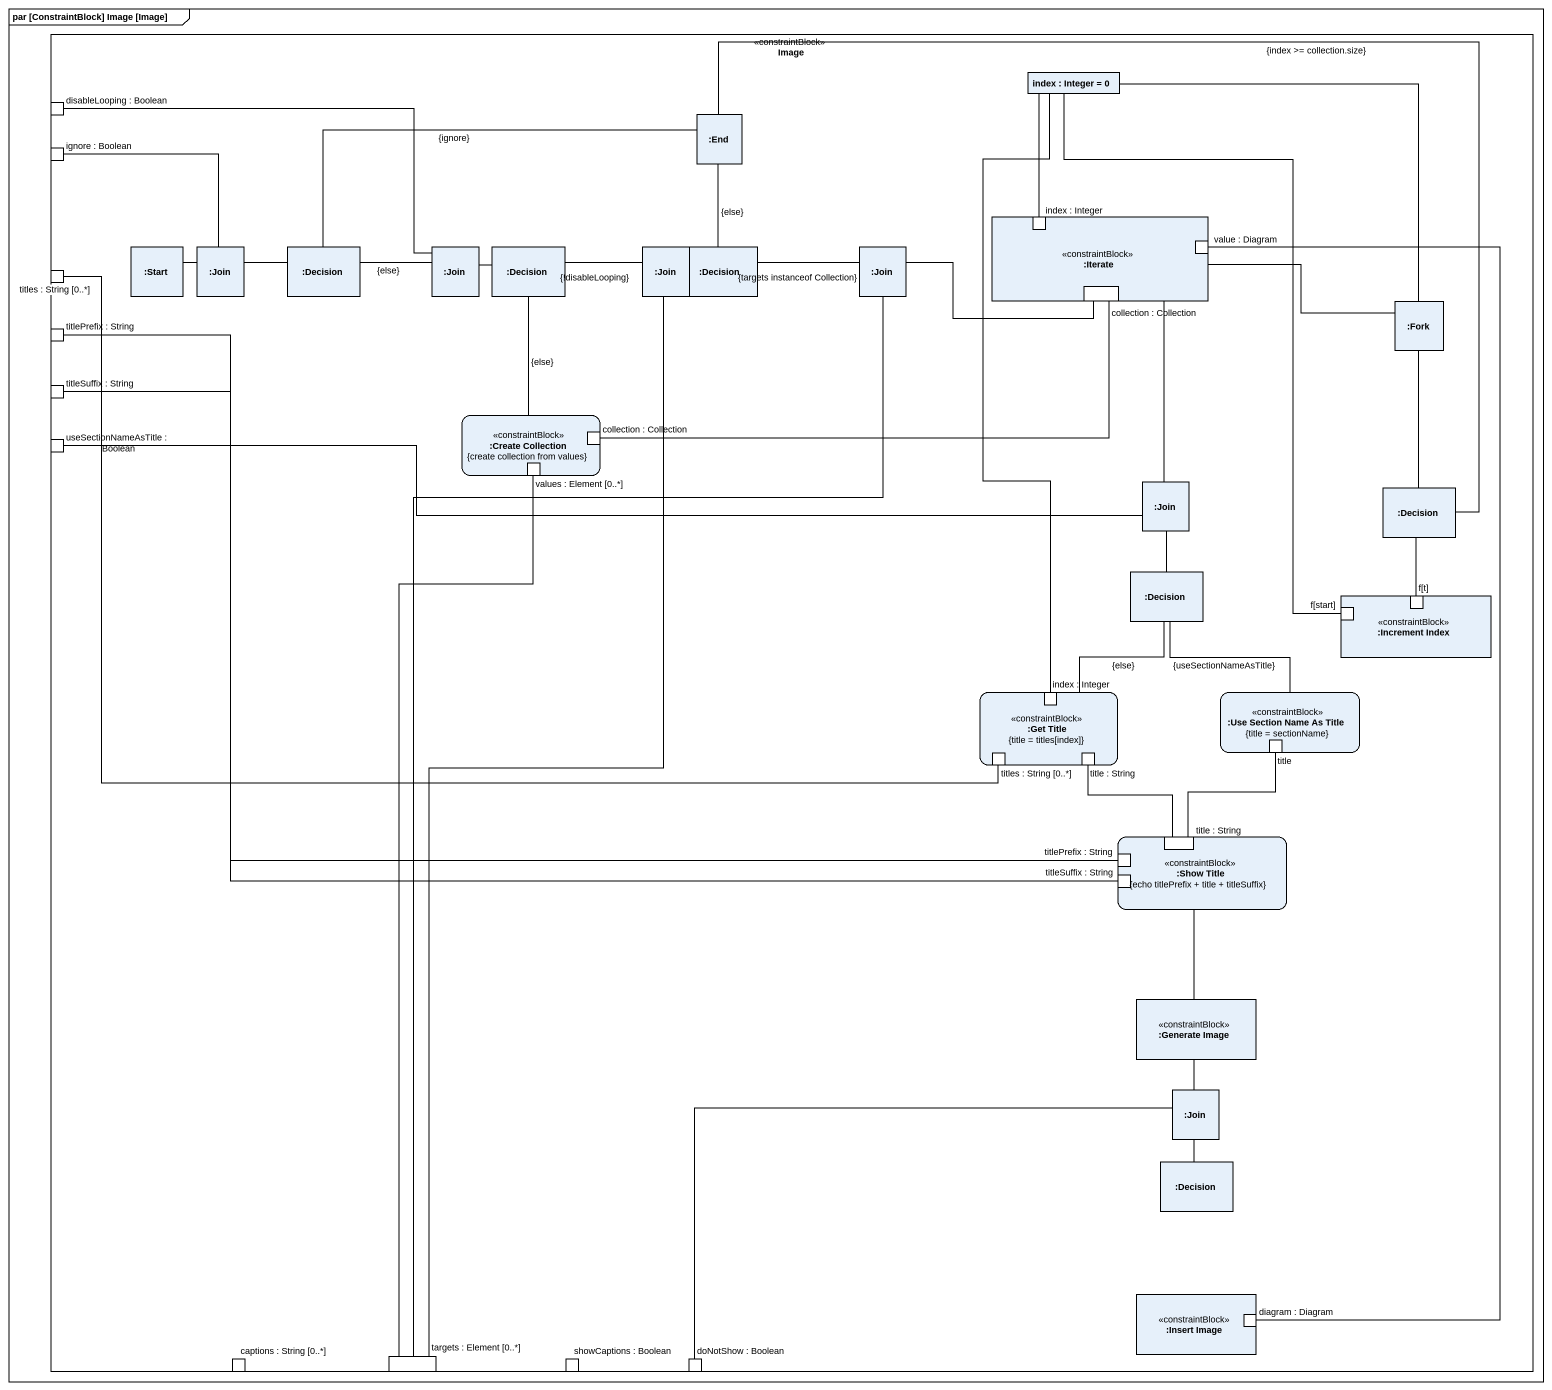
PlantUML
@startuml
mainframe par [ConstraintBlock] Image [Image]
rectangle Image <<constraintBlock>> {
  rectangle "index : Integer = 0" as index
  port "disableLooping : Boolean" as disableLooping_Boolean
  rectangle ":End" as End_
  port "ignore : Boolean" as ignore_Boolean
  rectangle ":Iterate" as Iterate <<constraintBlock>> {
    port "index : Integer" as index_Integer
    port "value : Diagram" as value_Diagram
    port "collection : Collection" as collection_Collection
  }
  port "titles : String [0..*]" as titles_String_0
  rectangle ":Start" as Start_
  rectangle ":Join" as Join
  rectangle ":Decision" as Decision
  rectangle ":Join" as Join_2
  rectangle ":Decision" as Decision_2
  rectangle ":Join" as Join_3
  rectangle ":Decision" as Decision_3
  rectangle ":Join" as Join_4
  rectangle ":Fork" as Fork_
  port "titlePrefix : String" as titlePrefix_String
  port "titleSuffix : String" as titleSuffix_String
  rectangle ":Create Collection\n{create collection from values}" as Create_Collection <<constraintBlock>> {
    port "collection : Collection" as collection_Collection_2
    port "values : Element [0..*]" as values_Element_0
  }
  port "useSectionNameAsTitle : Boolean" as useSectionNameAsTitle
  rectangle ":Join" as Join_5
  rectangle ":Decision" as Decision_4
  rectangle ":Decision" as Decision_5
  rectangle ":Increment Index" as Increment_Index <<constraintBlock>> {
    port "f[start]" as f_start
    port "f[t]" as f_t
  }
  rectangle ":Get Title\n{title = titles[index]}" as Get_Title <<constraintBlock>> {
    port "index : Integer" as index_Integer_2
    port "titles : String [0..*]" as titles_String_0_2
    port "title : String" as title_String
  }
  rectangle ":Use Section Name As Title\n{title = sectionName}" as Use_Section_Name_As_Title <<constraintBlock>> {
    port "title" as title_
  }
  rectangle ":Show Title\n{echo titlePrefix + title + titleSuffix}" as Show_Title <<constraintBlock>> {
    port "titlePrefix : String" as titlePrefix_String_2
    port "title : String" as title_String_2
    port "titleSuffix : String" as titleSuffix_String_2
  }
  rectangle ":Generate Image" as Generate_Image <<constraintBlock>>
  rectangle ":Join" as Join_6
  rectangle ":Decision" as Decision_6
  rectangle ":Insert Image" as Insert_Image <<constraintBlock>> {
    port "diagram : Diagram" as diagram_Diagram
  }
  port "captions : String [0..*]" as captions_String_0
  port "targets : Element [0..*]" as targets_Element_0
  port "showCaptions : Boolean" as showCaptions_Boolean
  port "doNotShow : Boolean" as doNotShow_Boolean
}
index -- index_Integer
index -- f_start
index -- index_Integer_2
disableLooping_Boolean -right- Join_2
ignore_Boolean -- Join
Iterate -- Join_5
value_Diagram -- diagram_Diagram
titles_String_0 -right- titles_String_0_2
Start_ -right- Join
Join -right- Decision
Decision -right- End_ : {ignore}
Decision -right- Join_2 : {else}
Join_2 -right- Decision_2
Decision_2 -right- Join_3 : {!disableLooping}
Decision_2 -- Create_Collection : {else}
Join_3 -right- Decision_3
Decision_3 -up- End_ : {else}
Decision_3 -right- Join_4 : {targets instanceof Collection}
Join_4 -right- collection_Collection
Fork_ -up- index
Fork_ -left- Iterate
titlePrefix_String -right- titlePrefix_String_2
titleSuffix_String -right- titleSuffix_String_2
collection_Collection_2 -right- collection_Collection
useSectionNameAsTitle -right- Join_5
Join_5 -- Decision_5
Decision_4 -left- End_ : {index >= collection.size}
Decision_4 -up- Fork_
Decision_5 -- Get_Title : {else}
Decision_5 -- Use_Section_Name_As_Title : {useSectionNameAsTitle}
f_t -up- Decision_4
title_ -- title_String_2
title_String -- title_String_2
Show_Title -- Generate_Image
Generate_Image -- Join_6
Join_6 -- Decision_6
targets_Element_0 -up- Join_3
targets_Element_0 -up- Join_4
targets_Element_0 -up- values_Element_0
doNotShow_Boolean -right- Join_6
@enduml
